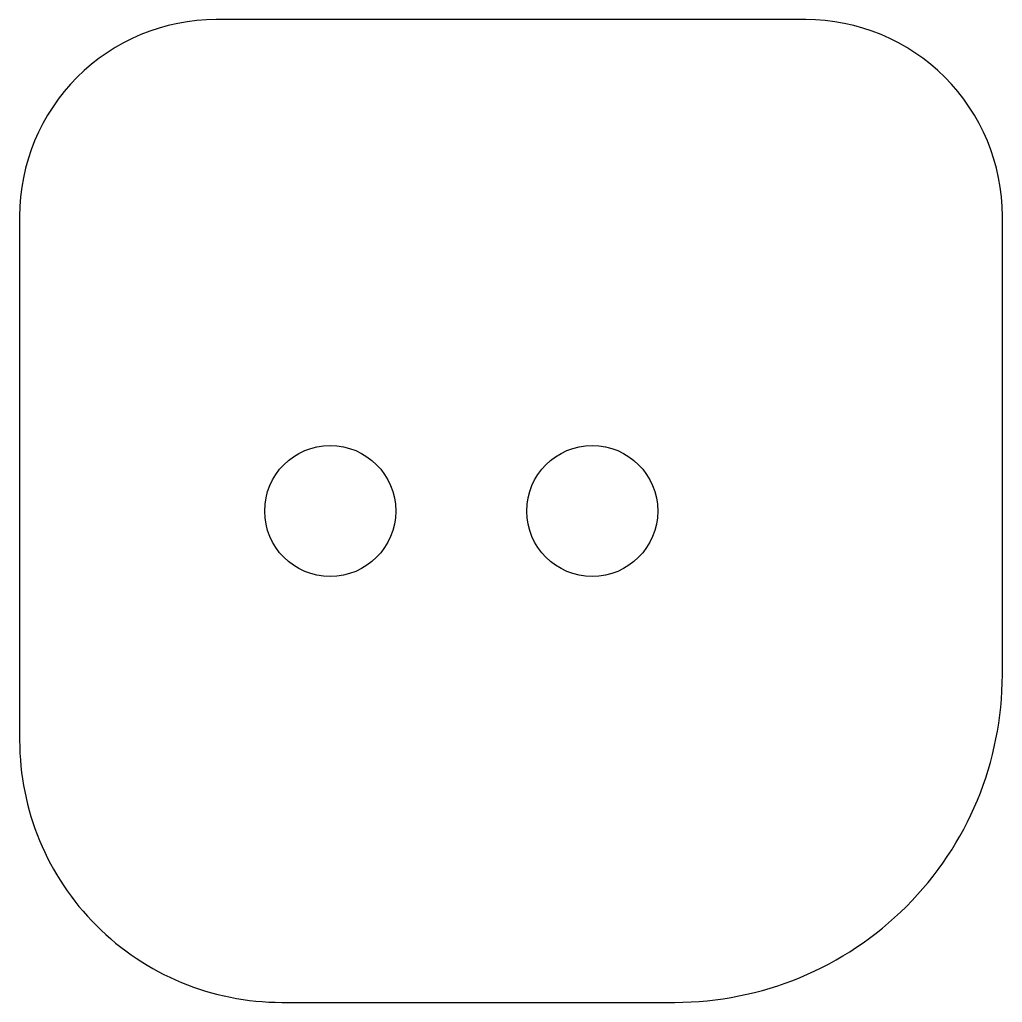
# Model space of a CAD drawing. Header units: millimetres. Extents: x -37.5 to 37.5, y -37.5 to 37.5.
import ezdxf

# ---------------------------------------------------------------- set-up
doc = ezdxf.new("R2010")
doc.units = ezdxf.units.MM
doc.layers.get('0').update_dxf_attribs({"linetype": 'CONTINUOUS'})

msp = doc.modelspace()

# ---------------------------------------------------------------- linework, layer by layer
msp.add_lwpolyline([(22.5, 37.5), (-22.5, 37.5, 0.414214), (-37.5, 22.5), (-37.5, -17.5, 0.414214), (-17.5, -37.5), (12.5, -37.5, 0.414214), (37.5, -12.5), (37.5, 22.5, 0.414214)], format="xyb", close=True)
for centre in [(-13.8, 0), (6.2, 0)]:
    msp.add_circle(centre, 5)

doc.saveas('drawing.dxf')
